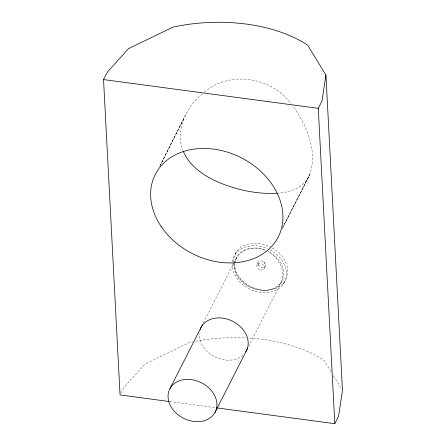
<?xml version="1.0" encoding="UTF-8"?>
<svg xmlns="http://www.w3.org/2000/svg" width="446" height="446" viewBox="0 0 446 446"><rect width="100%" height="100%" fill="white"/><g stroke="black" fill="none" stroke-linecap="round" stroke-linejoin="round"><path stroke-width="0.33" stroke-dasharray="2.23 1.67" d="M234.518 262.794C231.507 282.39 256.662 294.6 273.175 288.952C291.154 281.889 281.125 257.593 267.706 251.516M234.624 262.259C238.125 249.191 254.934 244.653 266.089 250.691M282.736 227.488L308.671 177.073C318.745 153.117 307.199 125.605 292.788 105.964M202.183 93.838C194.317 100.372 188.056 108.83 184.053 118.246L160.248 165.405M160.237 165.399L186.417 113.2M159.612 166.319L184.053 118.246C179.883 128.448 178.757 140.328 183.038 150.681M121 393.104L123.804 387.591L145.034 364.003L189.483 342.478A125.259 71.488 -3 0 1 192.784 341.787M235.148 254.41L236.397 251.957M203.281 323.055L233.464 263.675M233.637 263.357L236.787 257.158M257.074 264.617L258.318 262.17M282.056 229.032L310.254 173.561L282.742 227.399M263.948 268.832A4.042 3.15 26.9 0 0 260.336 263.413A4.042 3.15 26.9 0 0 257.247 267.935A4.042 3.15 26.9 0 0 263.948 268.832L265.197 266.379M248.623 346.369L281.744 281.192M283.383 283.94L284.626 281.487M308.671 177.073C302.806 188.14 289.744 192.287 278.025 193.168M204.218 92.166C229.941 70.111 271.369 77.063 291.048 103.795M169.781 401.601L216.042 407.795M263.541 261.663L265.024 263.068L265.626 264.79A4.042 3.15 26.9 0 1 263.842 267.399A4.042 3.15 26.9 0 1 259.973 266.881L258.49 265.481L257.888 263.753A4.042 3.15 26.9 0 1 259.672 261.144A4.042 3.15 26.9 0 1 263.541 261.663L265.626 264.79M257.888 263.753L259.973 266.881M330.988 371.663L324.175 360.513A125.259 71.488 -3 0 0 248.84 338.068M333.497 375.772L341.748 389.269M268.877 251.761A25.489 19.886 26.9 0 1 282.714 279.068A25.489 19.886 26.9 0 1 255.157 288.913A25.489 19.886 26.9 0 1 234.852 263.915M234.903 263.257A25.489 19.886 26.9 0 1 266.006 250.401M242.925 355.2A25.489 19.886 26.9 0 1 214.961 356.878A25.489 19.886 26.9 0 1 199.356 333.469M195.448 341.274A125.259 71.488 -3 0 1 246.114 337.912M272.177 247.915A28.332 22.105 26.9 0 1 276.448 288.133A28.332 22.105 26.9 0 1 233.559 264.991A28.332 22.105 26.9 0 1 270.438 246.978M269.774 249.732A28.332 22.105 26.9 0 1 285.34 280.133A28.332 22.105 26.9 0 1 254.605 291.082A28.332 22.105 26.9 0 1 232.143 263.134M232.288 261.785A28.332 22.105 26.9 0 1 267.41 248.589"/><path stroke-width="0.67" d="M169.09 401.506L120.063 394.944L103.539 79.583L107.274 72.23L128.509 48.647L172.959 27.117A125.259 71.488 -3 0 1 307.645 45.157L325.937 75.084L322.012 100.986L318.271 108.339L334.801 423.7L216.728 407.889M170.021 388.505L202.456 324.694M214.972 412.539A25.489 19.886 26.9 0 0 189.578 379.435A25.489 19.886 26.9 0 0 172.936 409.595A25.489 19.886 26.9 0 0 214.972 412.539L247.731 348.103M334.801 423.7L338.542 416.347L342.461 390.445L325.937 75.084M276.999 193.218C257.699 194.361 238.303 190.23 220.435 183.077C205.333 176.683 189.89 167.038 183.289 151.328M103.539 79.583L318.271 108.339M200.103 329.711A25.489 19.886 26.9 0 1 232.171 321.025A25.489 19.886 26.9 0 1 245.796 351.788M161.023 226.306A68.968 53.804 26.9 0 0 275.466 241.632A68.968 53.804 26.9 0 0 213.796 149.131A68.968 53.804 26.9 0 0 161.023 226.306"/></g></svg>
